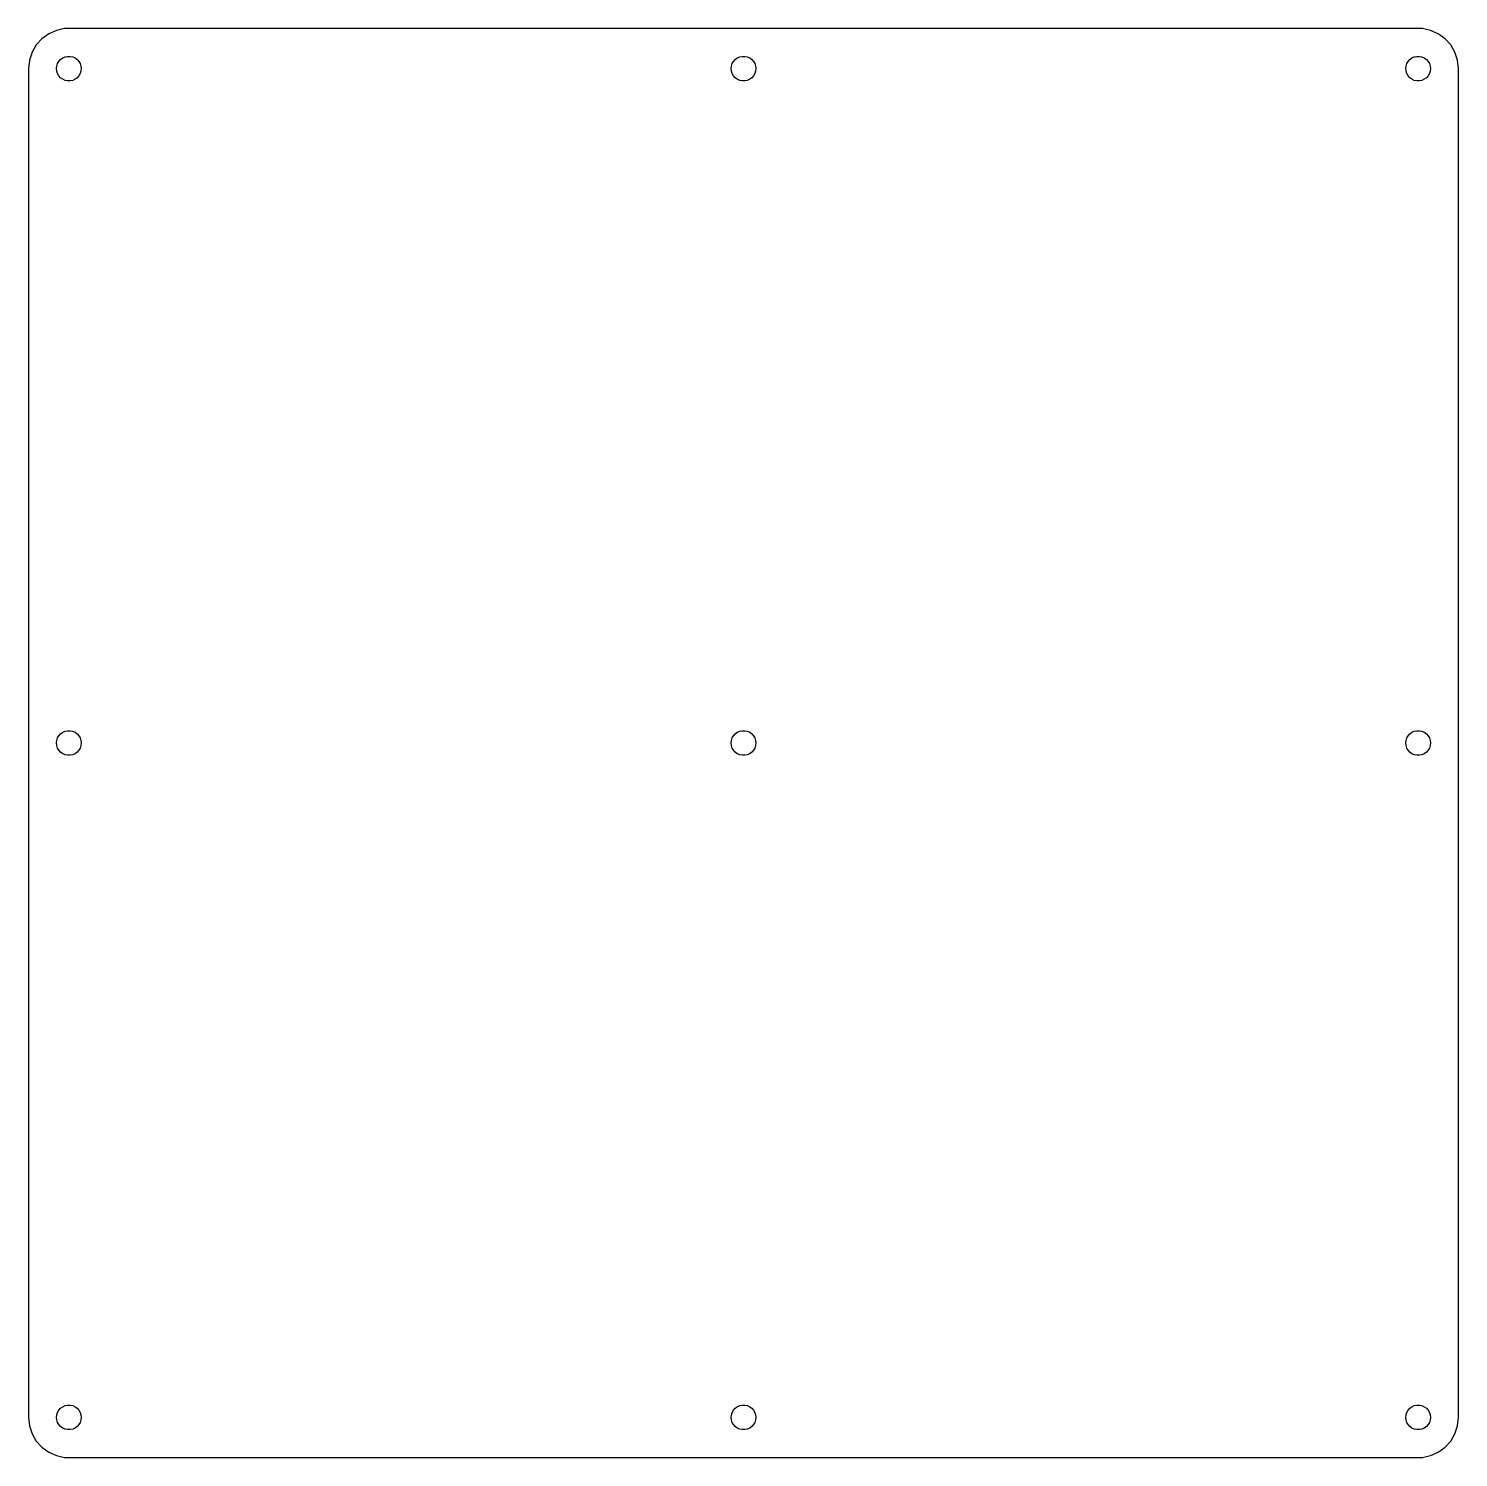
# Model space of a CAD drawing. Header units: metres. Extents: x -8 to 276, y -8 to 276.
import ezdxf

# ---------------------------------------------------------------- set-up
doc = ezdxf.new("R2010")
doc.units = ezdxf.units.M

msp = doc.modelspace()

# ---------------------------------------------------------------- linework, layer by layer
for p, q in [((-2.47212, 275.608), (-4, 274.928)), ((-0.836227, 275.956), (-2.47212, 275.608)), ((268.836, 275.956), (-0.836227, 275.956)), ((270.472, 275.608), (268.836, 275.956)), ((272, 274.928), (270.472, 275.608)), ((-6.47212, 272.702), (-7.30835, 271.254)), ((-5.35304, 273.945), (-6.47212, 272.702)), ((-4, 274.928), (-5.35304, 273.945)), ((273.353, 273.945), (272, 274.928)), ((274.472, 272.702), (273.353, 273.945)), ((275.308, 271.254), (274.472, 272.702)), ((-7.30835, 271.254), (-7.82518, 269.663)), ((-1.98209, 269.44), (-1.63936, 269.821)), ((-1.63936, 269.821), (-1.22499, 270.122)), ((-1.22499, 270.122), (-0.75708, 270.33)), ((-0.75708, 270.33), (-0.256088, 270.437)), ((-0.256088, 270.437), (0.256088, 270.437)), ((0.256088, 270.437), (0.75708, 270.33)), ((0.75708, 270.33), (1.22499, 270.122)), ((1.22499, 270.122), (1.63936, 269.821)), ((1.63936, 269.821), (1.98209, 269.44)), ((132.018, 269.44), (132.361, 269.821)), ((132.361, 269.821), (132.775, 270.122)), ((132.775, 270.122), (133.243, 270.33)), ((133.243, 270.33), (133.744, 270.437)), ((133.744, 270.437), (134.256, 270.437)), ((134.256, 270.437), (134.757, 270.33)), ((134.757, 270.33), (135.225, 270.122)), ((135.225, 270.122), (135.639, 269.821)), ((135.639, 269.821), (135.982, 269.44)), ((266.018, 269.44), (266.361, 269.821)), ((266.361, 269.821), (266.775, 270.122)), ((266.775, 270.122), (267.243, 270.33)), ((267.243, 270.33), (267.744, 270.437)), ((267.744, 270.437), (268.256, 270.437)), ((268.256, 270.437), (268.757, 270.33)), ((268.757, 270.33), (269.225, 270.122)), ((269.225, 270.122), (269.639, 269.821)), ((269.639, 269.821), (269.982, 269.44)), ((275.825, 269.663), (275.308, 271.254)), ((-7.82518, 269.663), (-8, 268)), ((-8, 268), (-8, 0)), ((-2.45, 268), (-2.39645, 268.509)), ((-2.39645, 267.491), (-2.45, 268)), ((-2.39645, 268.509), (-2.23817, 268.996)), ((-2.23817, 267.003), (-2.39645, 267.491)), ((-2.23817, 268.996), (-1.98209, 269.44)), ((-1.98209, 266.56), (-2.23817, 267.003)), ((1.98209, 269.44), (2.23817, 268.996)), ((2.23817, 267.003), (1.98209, 266.56)), ((2.23817, 268.996), (2.39645, 268.509)), ((2.39645, 267.491), (2.23817, 267.003)), ((2.39645, 268.509), (2.45, 268)), ((2.45, 268), (2.39645, 267.491)), ((131.55, 268), (131.604, 268.509)), ((131.604, 267.491), (131.55, 268)), ((131.604, 268.509), (131.762, 268.996)), ((131.762, 267.003), (131.604, 267.491)), ((131.762, 268.996), (132.018, 269.44)), ((132.018, 266.56), (131.762, 267.003)), ((135.982, 269.44), (136.238, 268.996)), ((136.238, 267.003), (135.982, 266.56)), ((136.238, 268.996), (136.396, 268.509)), ((136.396, 267.491), (136.238, 267.003)), ((136.396, 268.509), (136.45, 268)), ((136.45, 268), (136.396, 267.491)), ((265.55, 268), (265.604, 268.509)), ((265.604, 267.491), (265.55, 268)), ((265.604, 268.509), (265.762, 268.996)), ((265.762, 267.003), (265.604, 267.491)), ((265.762, 268.996), (266.018, 269.44)), ((266.018, 266.56), (265.762, 267.003)), ((269.982, 269.44), (270.238, 268.996)), ((270.238, 267.003), (269.982, 266.56)), ((270.238, 268.996), (270.396, 268.509)), ((270.396, 267.491), (270.238, 267.003)), ((270.396, 268.509), (270.45, 268)), ((270.45, 268), (270.396, 267.491)), ((276, 268), (275.825, 269.663)), ((276, 0), (276, 268)), ((-1.63936, 266.179), (-1.98209, 266.56)), ((-1.22499, 265.878), (-1.63936, 266.179)), ((-0.75708, 265.67), (-1.22499, 265.878)), ((-0.256088, 265.563), (-0.75708, 265.67)), ((0.256088, 265.563), (-0.256088, 265.563)), ((0.75708, 265.67), (0.256088, 265.563)), ((1.22499, 265.878), (0.75708, 265.67)), ((1.63936, 266.179), (1.22499, 265.878)), ((1.98209, 266.56), (1.63936, 266.179)), ((132.361, 266.179), (132.018, 266.56)), ((132.775, 265.878), (132.361, 266.179)), ((133.243, 265.67), (132.775, 265.878)), ((133.744, 265.563), (133.243, 265.67)), ((134.256, 265.563), (133.744, 265.563)), ((134.757, 265.67), (134.256, 265.563)), ((135.225, 265.878), (134.757, 265.67)), ((135.639, 266.179), (135.225, 265.878)), ((135.982, 266.56), (135.639, 266.179)), ((266.361, 266.179), (266.018, 266.56)), ((266.775, 265.878), (266.361, 266.179)), ((267.243, 265.67), (266.775, 265.878)), ((267.744, 265.563), (267.243, 265.67)), ((268.256, 265.563), (267.744, 265.563)), ((268.757, 265.67), (268.256, 265.563)), ((269.225, 265.878), (268.757, 265.67)), ((269.639, 266.179), (269.225, 265.878)), ((269.982, 266.56), (269.639, 266.179)), ((-1.22499, 136.122), (-0.75708, 136.33)), ((-0.75708, 136.33), (-0.256088, 136.437)), ((-0.256088, 136.437), (0.256088, 136.437)), ((0.256088, 136.437), (0.75708, 136.33)), ((0.75708, 136.33), (1.22499, 136.122)), ((132.775, 136.122), (133.243, 136.33)), ((133.243, 136.33), (133.744, 136.437)), ((133.744, 136.437), (134.256, 136.437)), ((134.256, 136.437), (134.757, 136.33)), ((134.757, 136.33), (135.225, 136.122)), ((266.775, 136.122), (267.243, 136.33)), ((267.243, 136.33), (267.744, 136.437)), ((267.744, 136.437), (268.256, 136.437)), ((268.256, 136.437), (268.757, 136.33)), ((268.757, 136.33), (269.225, 136.122)), ((-2.45, 134), (-2.39645, 134.509)), ((-2.39645, 133.491), (-2.45, 134)), ((-2.39645, 134.509), (-2.23817, 134.996)), ((-2.23817, 133.003), (-2.39645, 133.491)), ((-2.23817, 134.996), (-1.98209, 135.44)), ((-1.98209, 135.44), (-1.63936, 135.821)), ((-1.63936, 135.821), (-1.22499, 136.122)), ((1.22499, 136.122), (1.63936, 135.821)), ((1.63936, 135.821), (1.98209, 135.44)), ((1.98209, 135.44), (2.23817, 134.996)), ((2.23817, 134.996), (2.39645, 134.509)), ((2.39645, 133.491), (2.23817, 133.003)), ((2.39645, 134.509), (2.45, 134)), ((2.45, 134), (2.39645, 133.491)), ((131.55, 134), (131.604, 134.509)), ((131.604, 133.491), (131.55, 134)), ((131.604, 134.509), (131.762, 134.996)), ((131.762, 133.003), (131.604, 133.491)), ((131.762, 134.996), (132.018, 135.44)), ((132.018, 135.44), (132.361, 135.821)), ((132.361, 135.821), (132.775, 136.122)), ((135.225, 136.122), (135.639, 135.821)), ((135.639, 135.821), (135.982, 135.44)), ((135.982, 135.44), (136.238, 134.996)), ((136.238, 134.996), (136.396, 134.509)), ((136.396, 133.491), (136.238, 133.003)), ((136.396, 134.509), (136.45, 134)), ((136.45, 134), (136.396, 133.491)), ((265.55, 134), (265.604, 134.509)), ((265.604, 133.491), (265.55, 134)), ((265.604, 134.509), (265.762, 134.996)), ((265.762, 133.003), (265.604, 133.491)), ((265.762, 134.996), (266.018, 135.44)), ((266.018, 135.44), (266.361, 135.821)), ((266.361, 135.821), (266.775, 136.122)), ((269.225, 136.122), (269.639, 135.821)), ((269.639, 135.821), (269.982, 135.44)), ((269.982, 135.44), (270.238, 134.996)), ((270.238, 134.996), (270.396, 134.509)), ((270.396, 133.491), (270.238, 133.003)), ((270.396, 134.509), (270.45, 134)), ((270.45, 134), (270.396, 133.491)), ((-1.98209, 132.56), (-2.23817, 133.003)), ((-1.63936, 132.179), (-1.98209, 132.56)), ((-1.22499, 131.878), (-1.63936, 132.179)), ((-0.75708, 131.67), (-1.22499, 131.878)), ((-0.256088, 131.563), (-0.75708, 131.67)), ((0.256088, 131.563), (-0.256088, 131.563)), ((0.75708, 131.67), (0.256088, 131.563)), ((1.22499, 131.878), (0.75708, 131.67)), ((1.63936, 132.179), (1.22499, 131.878)), ((1.98209, 132.56), (1.63936, 132.179)), ((2.23817, 133.003), (1.98209, 132.56)), ((132.018, 132.56), (131.762, 133.003)), ((132.361, 132.179), (132.018, 132.56)), ((132.775, 131.878), (132.361, 132.179)), ((133.243, 131.67), (132.775, 131.878)), ((133.744, 131.563), (133.243, 131.67)), ((134.256, 131.563), (133.744, 131.563)), ((134.757, 131.67), (134.256, 131.563)), ((135.225, 131.878), (134.757, 131.67)), ((135.639, 132.179), (135.225, 131.878)), ((135.982, 132.56), (135.639, 132.179)), ((136.238, 133.003), (135.982, 132.56)), ((266.018, 132.56), (265.762, 133.003)), ((266.361, 132.179), (266.018, 132.56)), ((266.775, 131.878), (266.361, 132.179)), ((267.243, 131.67), (266.775, 131.878)), ((267.744, 131.563), (267.243, 131.67)), ((268.256, 131.563), (267.744, 131.563)), ((268.757, 131.67), (268.256, 131.563)), ((269.225, 131.878), (268.757, 131.67)), ((269.639, 132.179), (269.225, 131.878)), ((269.982, 132.56), (269.639, 132.179)), ((270.238, 133.003), (269.982, 132.56)), ((-8, 0), (-7.82518, -1.66328)), ((-2.45, 0), (-2.39645, 0.509369)), ((-2.39645, -0.509369), (-2.45, 0)), ((-2.39645, 0.509369), (-2.23817, 0.99649)), ((-2.23817, 0.99649), (-1.98209, 1.44006)), ((-1.98209, 1.44006), (-1.63936, 1.82069)), ((-1.63936, 1.82069), (-1.22499, 2.12175)), ((-1.22499, 2.12175), (-0.75708, 2.33008)), ((-0.75708, 2.33008), (-0.256088, 2.43657)), ((-0.256088, 2.43657), (0.256088, 2.43657)), ((0.256088, 2.43657), (0.75708, 2.33008)), ((0.75708, 2.33008), (1.22499, 2.12175)), ((1.22499, 2.12175), (1.63936, 1.82069)), ((1.63936, 1.82069), (1.98209, 1.44006)), ((1.98209, 1.44006), (2.23817, 0.99649)), ((2.23817, 0.99649), (2.39645, 0.509369)), ((2.39645, 0.509369), (2.45, 0)), ((2.45, 0), (2.39645, -0.509369)), ((131.55, 0), (131.604, 0.509369)), ((131.604, -0.509369), (131.55, 0)), ((131.604, 0.509369), (131.762, 0.99649)), ((131.762, 0.99649), (132.018, 1.44006)), ((132.018, 1.44006), (132.361, 1.82069)), ((132.361, 1.82069), (132.775, 2.12175)), ((132.775, 2.12175), (133.243, 2.33008)), ((133.243, 2.33008), (133.744, 2.43657)), ((133.744, 2.43657), (134.256, 2.43657)), ((134.256, 2.43657), (134.757, 2.33008)), ((134.757, 2.33008), (135.225, 2.12175)), ((135.225, 2.12175), (135.639, 1.82069)), ((135.639, 1.82069), (135.982, 1.44006)), ((135.982, 1.44006), (136.238, 0.99649)), ((136.238, 0.99649), (136.396, 0.509369)), ((136.396, 0.509369), (136.45, 0)), ((136.45, 0), (136.396, -0.509369)), ((265.55, 0), (265.604, 0.509369)), ((265.604, -0.509369), (265.55, 0)), ((265.604, 0.509369), (265.762, 0.99649)), ((265.762, 0.99649), (266.018, 1.44006)), ((266.018, 1.44006), (266.361, 1.82069)), ((266.361, 1.82069), (266.775, 2.12175)), ((266.775, 2.12175), (267.243, 2.33008)), ((267.243, 2.33008), (267.744, 2.43657)), ((267.744, 2.43657), (268.256, 2.43657)), ((268.256, 2.43657), (268.757, 2.33008)), ((268.757, 2.33008), (269.225, 2.12175)), ((269.225, 2.12175), (269.639, 1.82069)), ((269.639, 1.82069), (269.982, 1.44006)), ((269.982, 1.44006), (270.238, 0.99649)), ((270.238, 0.99649), (270.396, 0.509369)), ((270.396, 0.509369), (270.45, 0)), ((270.45, 0), (270.396, -0.509369)), ((275.825, -1.66328), (276, 0)), ((-7.82518, -1.66328), (-7.30835, -3.25389)), ((-2.23817, -0.99649), (-2.39645, -0.509369)), ((-1.98209, -1.44006), (-2.23817, -0.99649)), ((-1.63936, -1.82069), (-1.98209, -1.44006)), ((-1.22499, -2.12175), (-1.63936, -1.82069)), ((-0.75708, -2.33008), (-1.22499, -2.12175)), ((-0.256088, -2.43657), (-0.75708, -2.33008)), ((0.256088, -2.43657), (-0.256088, -2.43657)), ((0.75708, -2.33008), (0.256088, -2.43657)), ((1.22499, -2.12175), (0.75708, -2.33008)), ((1.63936, -1.82069), (1.22499, -2.12175)), ((1.98209, -1.44006), (1.63936, -1.82069)), ((2.23817, -0.99649), (1.98209, -1.44006)), ((2.39645, -0.509369), (2.23817, -0.99649)), ((131.762, -0.99649), (131.604, -0.509369)), ((132.018, -1.44006), (131.762, -0.99649)), ((132.361, -1.82069), (132.018, -1.44006)), ((132.775, -2.12175), (132.361, -1.82069)), ((133.243, -2.33008), (132.775, -2.12175)), ((133.744, -2.43657), (133.243, -2.33008)), ((134.256, -2.43657), (133.744, -2.43657)), ((134.757, -2.33008), (134.256, -2.43657)), ((135.225, -2.12175), (134.757, -2.33008)), ((135.639, -1.82069), (135.225, -2.12175)), ((135.982, -1.44006), (135.639, -1.82069)), ((136.238, -0.99649), (135.982, -1.44006)), ((136.396, -0.509369), (136.238, -0.99649)), ((265.762, -0.99649), (265.604, -0.509369)), ((266.018, -1.44006), (265.762, -0.99649)), ((266.361, -1.82069), (266.018, -1.44006)), ((266.775, -2.12175), (266.361, -1.82069)), ((267.243, -2.33008), (266.775, -2.12175)), ((267.744, -2.43657), (267.243, -2.33008)), ((268.256, -2.43657), (267.744, -2.43657)), ((268.757, -2.33008), (268.256, -2.43657)), ((269.225, -2.12175), (268.757, -2.33008)), ((269.639, -1.82069), (269.225, -2.12175)), ((269.982, -1.44006), (269.639, -1.82069)), ((270.238, -0.99649), (269.982, -1.44006)), ((270.396, -0.509369), (270.238, -0.99649)), ((275.308, -3.25389), (275.825, -1.66328)), ((-7.30835, -3.25389), (-6.47212, -4.70227)), ((-6.47212, -4.70227), (-5.35304, -5.94514)), ((273.353, -5.94514), (274.472, -4.70227)), ((274.472, -4.70227), (275.308, -3.25389)), ((-5.35304, -5.94514), (-4, -6.92819)), ((-4, -6.92819), (-2.47212, -7.60844)), ((-2.47212, -7.60844), (-0.836227, -7.95616)), ((-0.836227, -7.95616), (268.836, -7.95616)), ((268.836, -7.95616), (270.472, -7.60844)), ((270.472, -7.60844), (272, -6.92819)), ((272, -6.92819), (273.353, -5.94514))]:
    msp.add_line(p, q)

doc.saveas('drawing.dxf')
